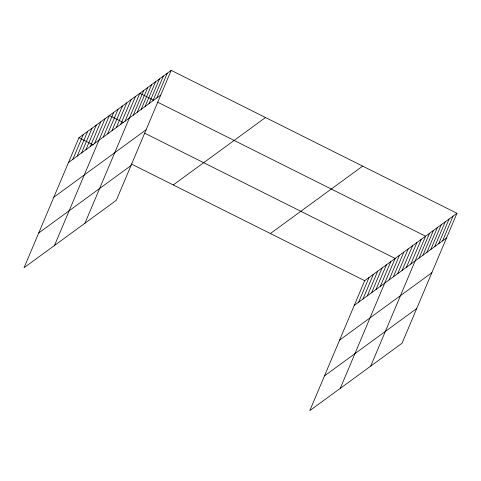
<?xml version="1.0" encoding="UTF-8"?>
<svg xmlns="http://www.w3.org/2000/svg" width="481" height="481" viewBox="0 0 481 481"><rect width="100%" height="100%" fill="white"/><g stroke="black" fill="none" stroke-linecap="round" stroke-linejoin="round"><path stroke-width="0.72" d="M171.206 70.364L78.932 137.782L24.05 267.713L116.318 200.294L171.206 70.364L456.95 213.287L402.068 343.218L309.794 410.636L364.682 280.706L456.95 213.287M72.847 159.313L83.285 134.602M77.2 156.133L87.632 131.427M81.548 152.952L91.985 128.247M85.901 149.777L96.332 125.072M90.248 146.597L100.685 121.891M94.595 143.422L105.032 118.711M54.497 245.466L109.385 115.536L123.136 122.414M103.295 137.061L113.732 112.356M107.648 133.886L118.085 109.175M111.995 130.706L122.433 106M116.348 127.531L126.786 102.82M120.695 124.351L131.133 99.645M125.048 121.17L135.486 96.465M84.951 223.214L139.833 93.284L153.583 100.162M133.315 115.127L143.753 90.422M137.241 112.265L147.679 87.554M141.161 109.397L151.599 84.692M145.082 106.529L155.519 81.824M149.002 103.668L159.439 78.962M152.928 100.8L163.36 76.094M156.848 97.938L167.286 73.226M358.592 302.236L369.029 277.525M362.945 299.056L373.382 274.35M367.292 295.875L377.729 271.17M371.645 292.701L382.076 267.995M375.992 289.52L386.429 264.815M380.345 286.345L390.776 261.634M340.241 388.389L395.129 258.459L144.745 133.219M389.045 279.984L399.477 255.279M393.392 276.809L403.83 252.098M397.739 273.629L408.177 248.924M402.092 270.454L412.53 245.743M406.439 267.274L416.877 242.568M410.792 264.093L421.23 239.388M370.695 366.137L425.577 236.207L157.515 102.128M419.065 258.05L429.497 233.345M422.985 255.189L433.423 230.477M426.906 252.321L437.343 227.615M430.826 249.453L441.263 224.747M434.746 246.591L445.184 221.885M438.672 243.723L449.11 219.017M442.592 240.861L453.03 216.155M68.5 162.488L160.768 95.07M53.83 197.216L146.098 129.792M38.721 232.99L130.988 165.572M173.232 184.945L265.5 117.526M270.382 233.544L362.656 166.125M354.244 305.411L446.512 237.993M339.574 340.139L431.848 272.721M324.465 375.914L416.732 308.495M78.932 137.782L93.344 144.985M131.319 163.985L364.682 280.706"/></g></svg>
